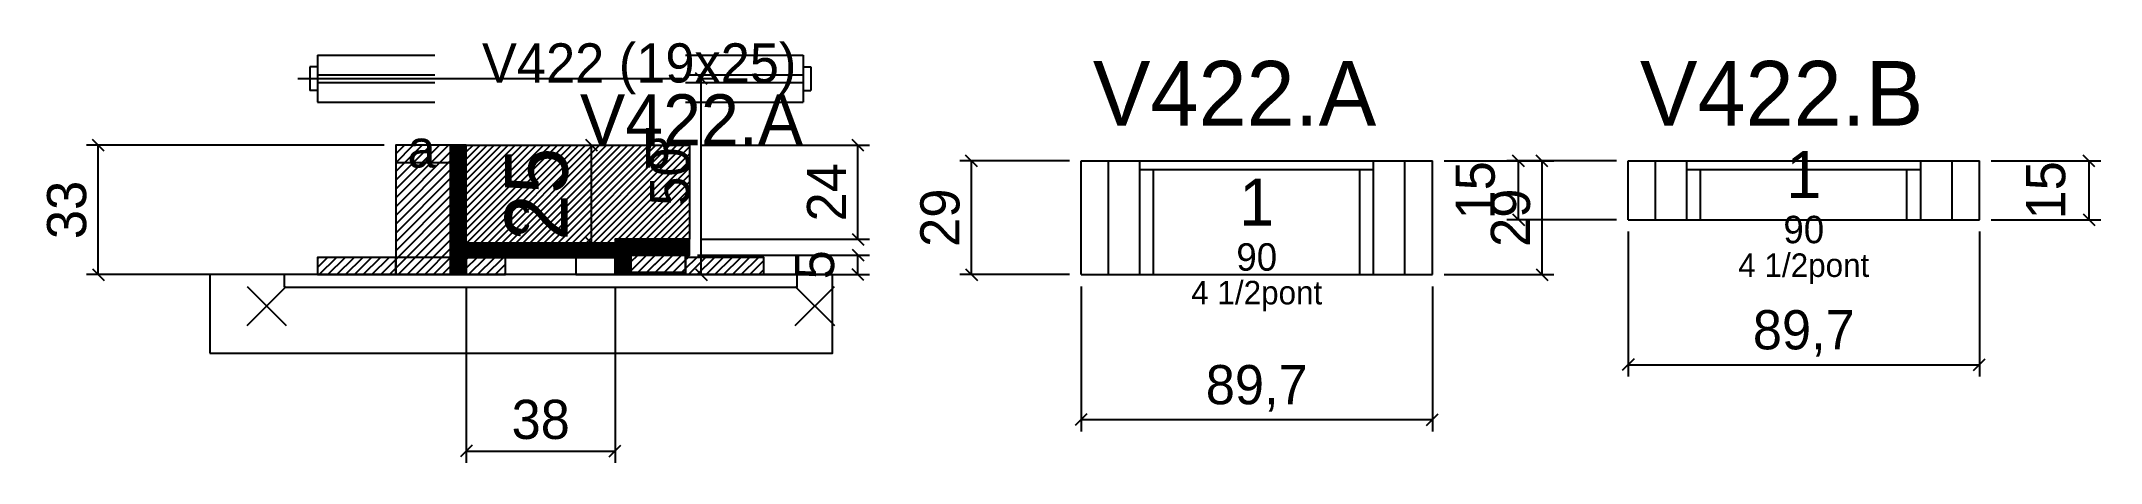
# Model space of a CAD drawing. Extents: x -69 to 457, y -77 to 31.
import ezdxf
from ezdxf.enums import TextEntityAlignment as Align

# ---------------------------------------------------------------- set-up
doc = ezdxf.new("R2010")
doc.units = 0
for name, color, linetype in [('5', 5, 'Continuous'), ('barrote', 126, 'Continuous'), ('CONCRETO', 251, 'Continuous'), ('COTA', 241, 'Continuous'), ('Cota Seção (2x)', 241, 'Continuous'), ('detalhes', 7, 'Continuous'), ('Hachura', 251, 'Continuous'), ('Madeira', 126, 'Continuous'), ('NOMENCLATURA', 7, 'Continuous'), ('Painéis', 200, 'Continuous'), ('presilha', 224, 'Continuous'), ('SARR_2.2x7', 40, 'Continuous'), ('SARR_3.5x7', 81, 'Continuous'), ('SCO-___-LAJ', 224, 'Continuous'), ('TENSOR', 224, 'Continuous'), ('texto', 7, 'Continuous'), ('Texto Seção', 7, 'Continuous')]:
    doc.layers.add(name, color=color, linetype=linetype)
doc.dimstyles.new('PAINEL', dxfattribs={"dimtxt": 10, "dimasz": 3, "dimexe": 3, "dimexo": 3, "dimgap": 3, "dimtad": 1, "dimblk": 'OBLIQUE', "dimblk1": 'OBLIQUE', "dimcen": 2.5, "dimclrd": 4, "dimclre": 4, "dimclrt": 240, "dimazin": 3, "dimtfac": 1, "dimtmove": 0, "dimatfit": 3})
doc.dimstyles.new('SECAO2X', dxfattribs={"dimtxt": 16, "dimasz": 3, "dimexe": 3, "dimexo": 3, "dimgap": 3, "dimtad": 1, "dimblk": 'OBLIQUE', "dimblk1": 'OBLIQUE', "dimcen": 2.5, "dimclrd": 4, "dimclre": 4, "dimclrt": 240, "dimazin": 3, "dimtfac": 1, "dimtmove": 0, "dimatfit": 3})

# ---------------------------------------------------------------- blocks, each defined once
blk = doc.blocks.new('_OBLIQUE')
at = {"color": 0, "linetype": 'BYBLOCK'}
blk.add_line((-0.5, -0.5), (0.5, 0.5), dxfattribs=at)

msp = doc.modelspace()

# ---------------------------------------------------------------- hatches: boundary and pattern name
at = {"layer": 'COTA'}
h = msp.add_hatch(dxfattribs=at)
h.set_pattern_fill('ANSI31', scale=0.4)
h.paths.add_polyline_path([(40, -21), (40, 4), (97, 4), (97, -20), (78, -20), (78, -21)])
at = {"layer": 'Hachura'}
h = msp.add_hatch(dxfattribs=at)
h.set_pattern_fill('ANSI31', scale=0.5)
h.paths.add_polyline_path([(22, -29), (36, -29), (36, 4), (22, 4)])
h = msp.add_hatch(dxfattribs=at)
h.set_pattern_fill('ANSI31', scale=0.5)
h.paths.add_polyline_path([(22, -0.4), (36, -0.4), (36, 4), (22, 4)])
h = msp.add_hatch(dxfattribs=at)
h.set_pattern_fill('SOLID')
h.paths.add_polyline_path([(36, -29), (40, -29), (40, 4), (36, 4)])
h = msp.add_hatch(dxfattribs=at)
h.set_pattern_fill('SOLID')
h.paths.add_polyline_path([(40, -24.6), (78, -24.6), (78, -21), (40, -21)])
h = msp.add_hatch(dxfattribs=at)
h.set_pattern_fill('SOLID')
h.paths.add_polyline_path([(78, -24), (97, -24), (97, -20), (78, -20)])
h = msp.add_hatch(dxfattribs=at)
h.set_pattern_fill('ANSI31', scale=0.5)
h.paths.add_polyline_path([(2, -29), (22, -29), (22, -24.6), (2, -24.6)])
h = msp.add_hatch(dxfattribs=at)
h.set_pattern_fill('ANSI31', scale=0.5)
h.paths.add_polyline_path([(40, -29), (50, -29), (50, -24.6), (40, -24.6)])
h = msp.add_hatch(dxfattribs=at)
h.set_pattern_fill('SOLID')
h.paths.add_polyline_path([(78, -29), (82, -29), (82, -24), (78, -24)])
h = msp.add_hatch(dxfattribs=at)
h.set_pattern_fill('ANSI31', scale=0.5)
h.paths.add_polyline_path([(82, -29), (96, -29), (96, -24), (82, -24)])
h = msp.add_hatch(dxfattribs=at)
h.set_pattern_fill('ANSI31', scale=0.5)
h.paths.add_polyline_path([(82, -28.4), (96, -28.4), (96, -24), (82, -24)])
h = msp.add_hatch(dxfattribs=at)
h.set_pattern_fill('ANSI31', scale=0.5)
h.paths.add_polyline_path([(96, -29), (116, -29), (116, -24.6), (96, -24.6)])

# ---------------------------------------------------------------- linework, layer by layer
for p, q in [((2, 27), (32, 27)), ((2, 27), (2, 15)), ((96, 27), (126, 27)), ((126, 27), (126, 15)), ((0, 24), (0, 18)), ((2, 24), (0, 24)), ((2, 22), (32, 22)), ((96, 22), (126, 22)), ((126, 24), (128, 24)), ((128, 24), (128, 18)), ((2, 18), (0, 18)), ((2, 20), (32, 20)), ((96, 20), (126, 20)), ((126, 18), (128, 18)), ((2, 15), (32, 15)), ((96, 15), (126, 15))]:
    msp.add_line(p, q)
at = {"layer": 'barrote'}
msp.add_lwpolyline([(-25.5, -49), (133.5, -49), (133.5, -29), (-25.5, -29)], close=True, dxfattribs=at)
at = {"layer": 'CONCRETO'}
msp.add_lwpolyline([(40, -21), (40, 4), (97, 4), (97, -20), (78, -20), (78, -21)], close=True, dxfattribs=at)
at = {"layer": 'Madeira'}
for points in [[(22, -29), (36, -29), (36, 4), (22, 4)], [(22, -0.4), (36, -0.4), (36, 4), (22, 4)], [(2, -29), (22, -29), (22, -24.6), (2, -24.6)], [(22, -29), (36, -29), (36, -24.6), (22, -24.6)], [(40, -29), (50, -29), (50, -24.6), (40, -24.6)], [(68, -29), (78, -29), (78, -24.6), (68, -24.6)], [(82, -29), (96, -29), (96, -24), (82, -24)], [(82, -28.4), (96, -28.4), (96, -24), (82, -24)], [(96, -29), (116, -29), (116, -24.6), (96, -24.6)]]:
    msp.add_lwpolyline(points, close=True, dxfattribs=at)
at = {"layer": 'Painéis'}
for p, q in [((197, 0), (286.7, 0)), ((197, -29), (197, 0)), ((286.7, -29), (286.7, 0)), ((336.7, 0), (426.4, 0)), ((336.7, -15), (336.7, 0)), ((426.4, -15), (426.4, 0)), ((336.7, -15), (426.4, -15)), ((197, -29), (286.7, -29))]:
    msp.add_line(p, q, dxfattribs=at)
for points in [[(36, -29), (40, -29), (40, 4), (36, 4)], [(40, -24.6), (78, -24.6), (78, -21), (40, -21)], [(78, -24), (97, -24), (97, -20), (78, -20)], [(78, -29), (82, -29), (82, -24), (78, -24)]]:
    msp.add_lwpolyline(points, close=True, dxfattribs=at)
at = {"layer": 'presilha'}
for p, q in [((-16, -42), (-6, -32)), ((-16, -32), (-6, -42)), ((124, -42), (134, -32)), ((124, -32), (134, -42))]:
    msp.add_line(p, q, dxfattribs=at)
at = {"layer": 'SARR_2.2x7'}
for p, q in [((204, -29), (204, 0)), ((279.7, -29), (279.7, 0)), ((343.7, -15), (343.7, 0)), ((419.4, -15), (419.4, 0)), ((212, -2.2), (271.7, -2.2)), ((351.7, -2.2), (411.4, -2.2))]:
    msp.add_line(p, q, dxfattribs=at)
at = {"layer": 'SARR_3.5x7'}
for p, q in [((212, -29), (212, 0)), ((271.7, -29), (271.7, 0)), ((351.7, -15), (351.7, 0)), ((411.4, -15), (411.4, 0)), ((215.5, -29), (215.5, -2.2)), ((268.2, -29), (268.2, -2.2)), ((355.2, -15), (355.2, -2.2)), ((407.9, -15), (407.9, -2.2)), ((351.7, -15), (355.2, -15)), ((407.9, -15), (411.4, -15)), ((212, -29), (215.5, -29)), ((268.2, -29), (271.7, -29))]:
    msp.add_line(p, q, dxfattribs=at)
at = {"layer": 'SCO-___-LAJ'}
msp.add_lwpolyline([(-6.5, -32.2), (124.5, -32.2), (124.5, -29), (-6.5, -29)], close=True, dxfattribs=at)
at = {"layer": 'TENSOR'}
msp.add_line((-3, 21), (95, 21), dxfattribs=at)

# ---------------------------------------------------------------- texts
at = {"layer": '5'}
for s, height, p in [('1', 12, (381.55, -3.5)), ('1', 12, (241.85, -10.5)), ('90', 7, (381.55, -17.5)), ('90', 7, (241.85, -24.5))]:
    msp.add_text(s, height=height, dxfattribs=at).set_placement(p, align=Align.MIDDLE_CENTER)
at = {"layer": 'detalhes'}
for s, p in [('a', (25, -1.7)), ('b', (85, -1.7)), ('c', (50, -18.5))]:
    msp.add_text(s, height=9.6, dxfattribs=at).set_placement(p)
at = {"layer": 'NOMENCLATURA'}
for s, p in [('V422.A', (200, 9)), ('V422.B', (339.7, 9))]:
    msp.add_text(s, height=16.5, dxfattribs=at).set_placement(p)
at = {"layer": 'texto', "char_height": 6, "attachment_point": 5}
for insert in [(381.55, -27.5), (241.85, -34.5)]:
    msp.add_mtext('4 1/2pont', dxfattribs=dict(at, insert=insert))
at = {"layer": 'Texto Seção'}
for s, height, p in [('V422 (19x25)', 10, (44, 20)), ('V422.A', 13, (69, 4))]:
    msp.add_text(s, height=height, dxfattribs=at).set_placement(p)

# ---------------------------------------------------------------- dimensions: what is measured, and where the dimension line sits
at = {"layer": 'COTA'}
for base, p1, p2 in [((100, -29), (96, -29), (96, 21)), ((-54, -29), (2, -29), (22, 4)), ((140, -20), (97, -20), (97, 4)), ((169, -29), (197, -29), (197, 0)), ((314.7, -29), (286.7, -29), (286.7, 0)), ((308.7, -15), (336.7, -15), (336.7, 0)), ((454.4, -15), (426.4, -15), (426.4, 0)), ((140, -29), (96, -29), (96, -24))]:
    msp.add_linear_dim(base=base, p1=p1, p2=p2, angle=90, dimstyle='PAINEL', dxfattribs=at).render()
for base, p1, p2 in [((336.7, -52), (336.7, -15), (426.4, -15)), ((40, -74), (40, -29), (78, -29)), ((197, -66), (197, -29), (286.7, -29))]:
    msp.add_linear_dim(base=base, p1=p1, p2=p2, dimstyle='PAINEL', dxfattribs=at).render()
at = {"layer": 'Cota Seção (2x)'}
msp.add_linear_dim(base=(72, -21), p1=(40, -21), p2=(40, 4), angle=90, dimstyle='SECAO2X', dxfattribs=at).render()

doc.saveas('drawing.dxf')
